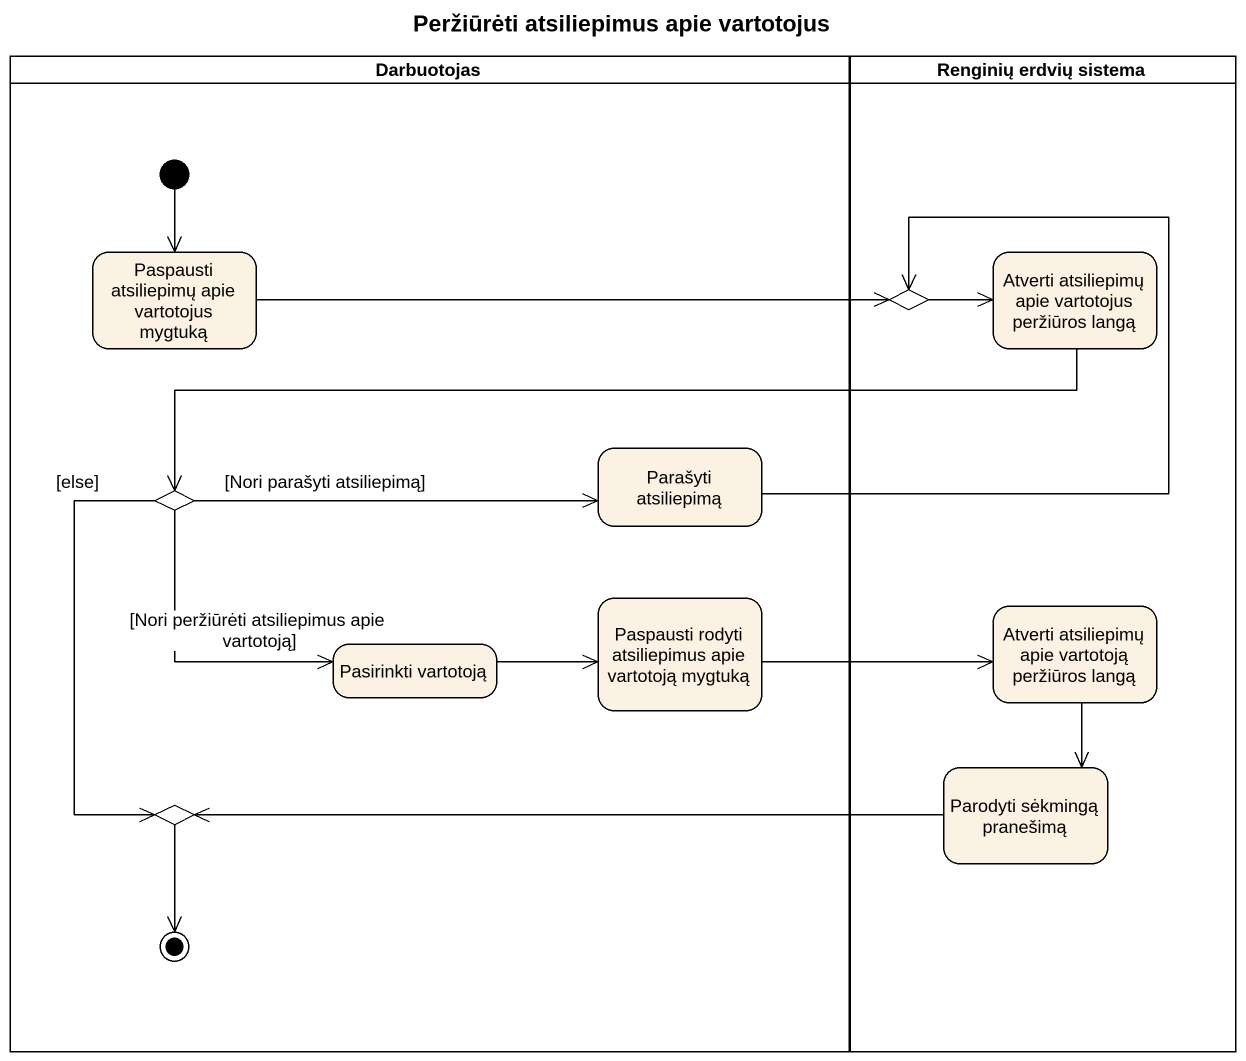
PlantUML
@startuml
title Peržiūrėti atsiliepimus apie vartotojus
hide empty description
state Darbuotojas <<partition>> {
  state "Paspausti atsiliepimų apie vartotojus mygtuką" as Paspausti_atsiliepimų_apie
  state choice2 <<choice>>
  state "Parašyti atsiliepimą" as Parašyti_atsiliepimą
  state "Pasirinkti vartotoją" as Pasirinkti_vartotoją
  state "Paspausti rodyti atsiliepimus apie vartotoją mygtuką" as Paspausti_rodyti
  state choice3 <<choice>>
  [*] --> Paspausti_atsiliepimų_apie
  choice3 --> [*]
}
state "Renginių erdvių sistema" as Renginių_erdvių_sistema <<partition>> {
  state choice1 <<choice>>
  state "Atverti atsiliepimų apie vartotojus peržiūros langą" as Atverti_atsiliepimų_apie
  state "Atverti atsiliepimų apie vartotoją peržiūros langą" as Atverti_atsiliepimų_apie_2
  state "Parodyti sėkmingą pranešimą" as Parodyti_sėkmingą_pranešimą
}
Paspausti_atsiliepimų_apie -right-> choice1
choice1 -right-> Atverti_atsiliepimų_apie
Atverti_atsiliepimų_apie -left-> choice2
choice2 -right-> Parašyti_atsiliepimą : [Nori parašyti atsiliepimą]
choice2 --> Pasirinkti_vartotoją : [Nori peržiūrėti atsiliepimus apie vartotoją]
choice2 --> choice3 : [else]
Parašyti_atsiliepimą -up-> choice1
Pasirinkti_vartotoją -right-> Paspausti_rodyti
Paspausti_rodyti -right-> Atverti_atsiliepimų_apie_2
Atverti_atsiliepimų_apie_2 --> Parodyti_sėkmingą_pranešimą
Parodyti_sėkmingą_pranešimą -left-> choice3
@enduml
